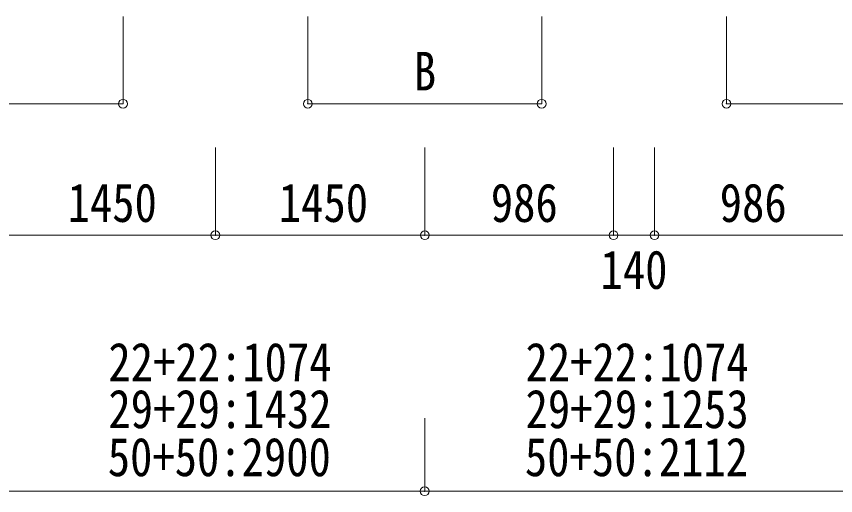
# Model space of a CAD drawing. Units: millimetres at full size, sheet at 1:30; details may follow other scales. Extents: x -20916 to 28483, y -5820 to 5820.
# Drawn here: x -19323 to -16521, y -4396 to -2756 of the extents above; entities that cross this region are included whole.
import ezdxf
from ezdxf.enums import TextEntityAlignment as Align

# ---------------------------------------------------------------- set-up
doc = ezdxf.new("R2010")
doc.units = ezdxf.units.MM
doc.header["$LTSCALE"] = 30
doc.header["$PDMODE"] = 32
doc.header["$PDSIZE"] = 30
doc.layers.add('0-6_OTH_LINE', color=6, linetype='Continuous', lineweight=9)
doc.styles.add('ＭＳ ゴシック', font='')
doc.styles.get('ＭＳ ゴシック').set_extended_font_data('MS Gothic')

msp = doc.modelspace()

# ---------------------------------------------------------------- linework, layer by layer
at = {"layer": '0-6_OTH_LINE'}
for p, q in [((-18958.24, -3055.01), (-18958.24, -2756.01)), ((-18326.24, -3055.01), (-18326.24, -2756.01)), ((-17526.24, -3055.01), (-17526.24, -2756.01)), ((-16894.24, -3055.01), (-16894.24, -2756.01)), ((-19758.24, -3055.01), (-18958.24, -3055.01)), ((-18326.24, -3055.01), (-17526.24, -3055.01)), ((-16894.24, -3055.01), (-16094.24, -3055.01)), ((-18642.44, -3505.01), (-18642.44, -3205.01)), ((-17926.04, -3505.01), (-17926.04, -3205.01)), ((-17280.44, -3505.01), (-17280.44, -3205.01)), ((-17140.44, -3505.01), (-17140.44, -3205.01)), ((-19358.04, -3505.01), (-17926.04, -3505.01)), ((-18105.04, -3505.01), (-16494.44, -3505.01)), ((-17926.44, -4380.79), (-17926.44, -4130.79)), ((-17926.44, -4380.79), (-19358.44, -4380.79)), ((-14326.44, -4380.79), (-17926.44, -4380.79))]:
    msp.add_line(p, q, dxfattribs=at)
for p in [(-18958.24, -3055.01), (-18326.24, -3055.01), (-17526.24, -3055.01), (-16894.24, -3055.01), (-18642.44, -3505.01), (-17926.04, -3505.01), (-17280.44, -3505.01), (-17140.44, -3505.01), (-17926.44, -4380.79)]:
    msp.add_point(p, dxfattribs=at)

# ---------------------------------------------------------------- texts
at = {"layer": '0-6_OTH_LINE', "color": 7, "style": 'ＭＳ ゴシック', "width": 0.85}
for s, p in [('B', (-17963.74, -3049.01)), ('1450', (-19147.81, -3499.01)), ('1450', (-18425.42, -3499.01)), ('986', (-17700.29, -3499.01)), ('986', (-16917.32, -3499.01)), ('140', (-17325.07, -3728.03)), ('22+22:1074', (-19008.3, -4044.06)), ('22+22:1074', (-17581.46, -4044.06)), ('29+29:1432', (-19008.3, -4204.58)), ('29+29:1253', (-17581.46, -4204.58)), ('50+50:2900', (-19010.62, -4368.88)), ('50+50:2112', (-17583.78, -4368.88))]:
    msp.add_text(s, height=132, dxfattribs=at).set_placement(p, align=Align.BOTTOM_LEFT)

doc.saveas('drawing.dxf')
